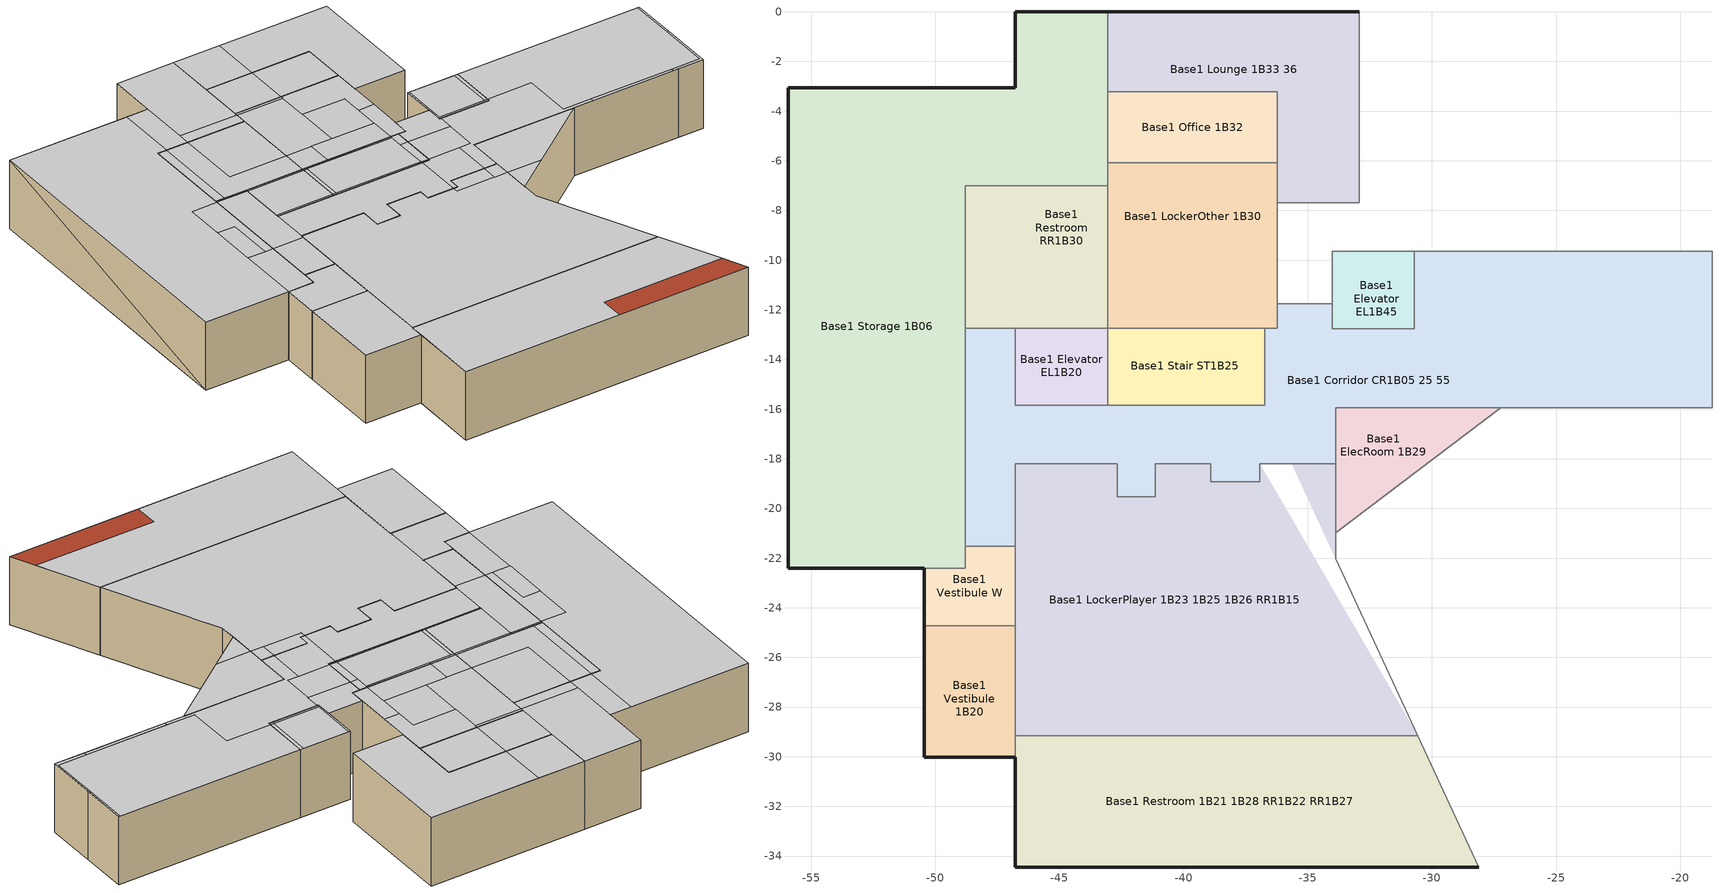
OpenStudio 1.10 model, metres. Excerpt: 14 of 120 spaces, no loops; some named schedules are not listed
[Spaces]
Base1 Restroom 1B21 1B28 RR1B22 RR1B27
 floor to Base2 Weight SW: -30.56,-29.16 -28.11,-34.45 -46.79,-34.45 -46.79,-29.16 z-4.5
 wall outside: -46.79,-30.02 -46.79,-34.45 -28.11,-34.45 z-4.5:0
 wall to Base1 Vestibule 1B20: -46.79,-29.16 -46.79,-30.02 z-4.5:0
 wall to Base1 LockerPlayer 1B23 1B25 1B26 RR1B15: -30.56,-29.16 -46.79,-29.16 z-4.5:0
 wall to Base2 Weight 2B55 1B50: -28.11,-34.45 -30.56,-29.16 z-4.5:0
 ceiling to Flr1 Dining 150: -36.61,-34.45 -36.61,-32.92 -28.82,-32.92 -30.56,-29.16 -46.79,-29.16 -46.79,-34.45 z0
 roof outside: -28.11,-34.45 -28.82,-32.92 -36.61,-32.92 -36.61,-34.45 z0
Base1 Vestibule 1B20
 floor to Base2 Office 2B20: -46.79,-25.3 -46.79,-30.02 -50.44,-30.02 -50.44,-25.3 z-4.5
 floor to Base2 Storage 2B21: -46.79,-24.73 -46.79,-25.3 -50.44,-25.3 -50.44,-24.73 z-4.5
 wall outside: -50.44,-24.73 -50.44,-30.02 -46.79,-30.02 z-4.5:0
 wall to Base1 Vestibule W: -46.79,-24.73 -50.44,-24.73 z-4.5:0
 wall to Base1 LockerPlayer 1B23 1B25 1B26 RR1B15: -46.79,-29.16 -46.79,-24.73 z-4.5:0
 ceiling to Flr1 Storage 113: -46.79,-30.02 -46.79,-24.73 -50.44,-24.73 -50.44,-30.02 z0
Base1 LockerPlayer 1B23 1B25 1B26 RR1B15
 floor to Base2 Weight 2B55 1B50: -33.87,-18.21 -33.87,-22.03 -35.64,-18.21 z-4.5
 floor to Base2 Weight SW: -36.93,-18.21 -30.56,-29.16 -46.79,-29.16 -46.79,-18.21 z-4.5
 wall to Base1 Corridor CR1B05 25 55: -33.87,-18.21 -36.93,-18.21 -36.93,-18.93 -38.91,-18.93 -38.91,-18.21 -41.14,-18.21 -41.14,-19.54 -42.68,-19.54 -42.68,-18.21 -46.79,-18.21 -46.79,-21.53 z-4.5:0
 wall to Base1 ElecRoom 1B29: -33.87,-20.98 -33.87,-18.21 z-4.5:0
 wall to Base2 Weight 2B55 1B50: -30.56,-29.16 -33.87,-22.03 -33.87,-20.98 z-4.5:0
 wall to Base1 Vestibule W: -46.79,-21.53 -46.79,-24.73 z-4.5:0
 ceiling to Flr1 Restroom RRM151: -33.87,-19.25 -33.87,-18.21 -34.71,-18.21 -34.71,-19.25 z0
 ceiling to Flr1 Dining 150: -30.56,-29.16 -33.87,-22.03 -33.87,-19.25 -37.22,-19.25 -37.22,-18.93 -38.91,-18.93 -38.91,-18.21 -41.14,-18.21 -41.14,-19.54 -42.68,-19.54 -42.68,-18.21 -46.79,-18.21 -46.79,-29.16 z0
 ceiling to Flr1 ElecRoom 150E: -37.22,-19.25 -34.71,-19.25 -34.71,-18.21 -36.93,-18.21 -36.93,-18.93 -37.22,-18.93 z0
Base1 Vestibule W
 floor to Base2 Storage 2B21: -46.79,-21.53 -46.79,-24.73 -50.44,-24.73 -50.44,-22.4 -47.61,-22.4 -47.61,-21.53 z-4.5
 floor to Base2 Corridor CR2B10 30 45: -48.79,-21.53 -47.61,-21.53 -47.61,-22.4 -48.79,-22.4 z-4.5
 wall outside: -50.44,-22.4 -50.44,-24.73 z-4.5:0
 wall to Base1 Storage 1B06: -48.79,-21.53 -48.79,-22.4 -50.44,-22.4 z-4.5:0
 wall to Base1 Corridor CR1B05 25 55: -46.79,-21.53 -48.79,-21.53 z-4.5:0
 ceiling to Flr1 Storage 113: -46.79,-24.73 -46.79,-21.53 -48.79,-21.53 -48.79,-22.4 -50.44,-22.4 -50.44,-24.73 z0
Base1 Storage 1B06
 floor to Base2 ElecRoom 2B01: -50.44,-18.08 -50.44,-22.4 -55.93,-22.4 -55.93,-18.08 z-4.5
 floor to Base2 Office 2B03AB: -48.79,-7.23 -48.79,-18.08 -55.93,-18.08 -55.93,-7.23 z-4.5
 floor to Base2 Corridor CR2B10 30 45: -48.79,-18.08 -48.79,-22.4 -50.44,-22.4 -50.44,-18.08 z-4.5
 floor to Base2 Electrical 2B05: -46.79,-3.05 -46.79,-7 -48.79,-7 -48.79,-7.23 -55.93,-7.23 -55.93,-3.05 z-4.5
 floor to Base2 Storage Perimeter N: -43.06,0 -43.06,-7 -46.79,-7 -46.79,0 z-4.5
 wall outside: -55.93,-22.4 -50.44,-22.4 z-4.5:0; -55.93,-3.05,0 -55.93,-22.4,-4.5 -55.93,-22.4,0
 wall ground (Surface 338 C-Factor Construction): -43.06,0 -46.79,0 z-4.5:0
 wall to Base1 Lounge 1B33 36: -43.06,-3.21 -43.06,0 z-4.5:0
 wall to Base1 Office 1B32: -43.06,-6.08 -43.06,-3.21 z-4.5:0
 wall to Base1 LockerOther 1B30: -43.06,-7 -43.06,-6.08 z-4.5:0
 wall to Base1 Restroom RR1B30: -48.79,-12.74 -48.79,-7 -43.06,-7 z-4.5:0
 wall to Base1 Corridor CR1B05 25 55: -48.79,-21.53 -48.79,-12.74 z-4.5:0
 wall ground (Surface 349 C-Factor Construction): -46.79,-3.05 -55.93,-3.05 z-4.5:0
 wall ground (Surface 350 C-Factor Construction): -46.79,0 -46.79,-3.05 z-4.5:0
 wall ground (Surface 1746 C-Factor Construction): -55.93,-3.05,0 -55.93,-3.05,-4.5 -55.93,-22.4,-4.5
 ceiling to Flr1 Conference 135: -43.06,-7 -43.06,-6.25 -46.79,-6.25 -46.79,-7 z0
 ceiling to Flr1 Corridor 137: -43.06,-6.25 -43.06,0 -46.79,0 -46.79,-6.25 z0
 ceiling to Flr1 ElecRoom 115A: -49.31,-18.38 -49.31,-15.4 -50.44,-15.4 -50.44,-18.38 z0
 ceiling to Flr1 Storage 101 105: -50.44,-22.4 -50.44,-12.84 -48.79,-12.84 -48.79,-7 -48.19,-7 -48.19,-3.05 -55.93,-3.05 -55.93,-22.4 z0
 ceiling to Flr1 Corridor 115: -48.79,-18.38 -48.79,-12.84 -50.44,-12.84 -50.44,-15.4 -49.31,-15.4 -49.31,-18.38 z0
 ceiling to Flr1 Storage 113: -48.79,-22.4 -48.79,-18.38 -50.44,-18.38 -50.44,-22.4 z0
 ceiling to Flr1 Corridor CR125: -46.79,-7 -46.79,-3.05 -48.19,-3.05 -48.19,-7 z0
Base1 Corridor CR1B05 25 55
 floor to Base2 Office 2B03AB: -48.64,-12.74 -48.64,-18.08 -48.79,-18.08 -48.79,-12.74 z-4.5
 floor to Base2 Storage 2B21: -46.79,-20.6 -46.79,-21.53 -47.61,-21.53 -47.61,-20.6 z-4.5
 floor to Base2 Break 2B54: -18.72,-12.51 -18.72,-15.9 -20.12,-15.9 -20.12,-12.51 z-4.5
 floor to Base2 Corridor CR2B10 30 45: -18.72,-10.39 -18.72,-12.51 -28.35,-12.51 -28.35,-15.9 -35.64,-15.9 -35.64,-18.21 -46.79,-18.21 -46.79,-20.6 -47.61,-20.6 -47.61,-21.53 -48.79,-21.53 -48.79,-18.08 -48.64,-18.08 -48.64,-12.74 -46.79,-12.74 -46.79,-15.84 -36.73,-15.84 -36.73,-12.74 -36.22,-12.73 -34.01,-12.73 -34.01,-12.75 -30.71,-12.75 -30.71,-10.39 z-4.5
 floor to Base2 Weight 2B55 1B50: -18.72,-15.9 -18.72,-15.95 -33.87,-15.95 -33.87,-18.21 -35.64,-18.21 -35.64,-15.9 z-4.5
 floor to Base2 Office 2B53: -20.12,-12.51 -20.12,-15.9 -23.6,-15.9 -23.6,-12.51 z-4.5
 floor to Base2 Storage Perimeter N: -18.72,-9.64 -18.72,-10.39 -30.71,-10.39 -30.71,-9.64 z-4.5
 floor to Base2 Office 2B51: -23.6,-12.51 -23.6,-15.9 -28.35,-15.9 -28.35,-12.51 z-4.5
 floor to Base2 Storage 2B15: -34.01,-11.76 -34.01,-12.73 -36.22,-12.73 -36.22,-11.76 z-4.5
 floor to Base2 Weight SW: -41.14,-18.21 -41.14,-19.54 -42.68,-19.54 -42.68,-18.21 z-4.5; -36.93,-18.21 -36.93,-18.93 -38.91,-18.93 -38.91,-18.21 z-4.5
 wall to Base1 Storage 1B38: -18.72,-9.64 -30.71,-9.64 / -34.01,-11.76 -36.22,-11.76 z-4.5:0
 wall to Base1 Stair ST1B65: -18.72,-12.67 -18.72,-9.64 z-4.5:0
 wall to Base1 Corridor CR1B60 80 85: -18.72,-15.95 -18.72,-12.67 z-4.5:0
 wall to Base1 Storage 1B85: -20.34,-15.95 -18.72,-15.95 z-4.5:0
 wall to Base2 Weight 2B55 1B50: -27.23,-15.95 -20.34,-15.95 z-4.5:0
 wall to Base1 ElecRoom 1B29: -33.87,-18.21 -33.87,-15.95 -27.23,-15.95 z-4.5:0
 wall to Base1 Restroom RR1B30: -46.79,-12.74 -48.79,-12.74 z-4.5:0
 wall to Base1 Elevator EL1B20: -43.06,-15.84 -46.79,-15.84 -46.79,-12.74 z-4.5:0
 wall to Base1 Stair ST1B25: -36.73,-12.74 -36.73,-15.84 -43.06,-15.84 z-4.5:0
 wall to Base1 LockerOther 1B30: -36.22,-11.76 -36.22,-12.73 -36.73,-12.74 z-4.5:0
 wall to Base1 Elevator EL1B45: -30.71,-9.64 -30.71,-12.75 -34.01,-12.75 -34.01,-11.76 z-4.5:0
 ceiling to Flr1 Office 133: -33.93,-13.68 -33.93,-12.75 -34.01,-12.75 -34.01,-11.76 -36.22,-11.76 -36.22,-12.73 -36.73,-12.74 -36.73,-13.68 z0
 ceiling to Flr1 Corridor 115: -46.79,-18.38 -46.79,-12.84 -48.79,-12.84 -48.79,-18.38 z0
 ceiling to Flr1 Dining 150: -41.14,-19.54 -41.14,-18.21 -38.91,-18.21 -38.91,-18.93 -37.22,-18.93 -37.22,-15.84 -46.79,-15.84 -46.79,-18.21 -42.68,-18.21 -42.68,-19.54 z0; -20.65,-15.95 -20.65,-15.74 -25.99,-15.74 -25.99,-15.95 z0
 ceiling to Flr1 Stair ST165: -18.72,-12.54 -18.72,-9.64 -18.81,-9.64 -18.81,-12.54 z0
 ceiling to Flr1 Storage 101 105: -48.19,-12.84 -48.19,-12.74 -48.79,-12.74 -48.79,-12.84 z0
 ceiling to Flr1 Restroom RRW153: -18.72,-15.95 -18.72,-12.54 -18.81,-12.54 -18.81,-15.74 -20.65,-15.74 -20.65,-15.95 z0
 ceiling to Flr1 ElecRoom 150E: -36.93,-18.93 -36.93,-18.21 -34.71,-18.21 -34.71,-15.74 -36.73,-15.74 -36.73,-15.84 -37.22,-15.84 -37.22,-18.93 z0
 ceiling to Flr1 Restroom RRM151: -33.87,-18.21 -33.87,-15.95 -25.99,-15.95 -25.99,-15.74 -27.83,-15.74 -27.83,-12.6 -30.71,-12.6 -30.71,-12.75 -33.93,-12.75 -33.93,-15.74 -34.71,-15.74 -34.71,-18.21 z0
 ceiling to Flr1 Lobby 155 ST155 255 ST255: -18.81,-15.74 -18.81,-9.64 -30.71,-9.64 -30.71,-12.6 -27.83,-12.6 -27.83,-15.74 z0
 ceiling to Flr1 Storage 113: -46.79,-21.53 -46.79,-18.38 -48.79,-18.38 -48.79,-21.53 z0
 ceiling to Flr1 Corridor CR125: -46.79,-12.84 -46.79,-12.74 -48.19,-12.74 -48.19,-12.84 z0
 ceiling to Flr1 ElecRoom 133A: -33.93,-15.74 -33.93,-13.68 -36.73,-13.68 -36.73,-15.74 z0
Base1 ElecRoom 1B29
 floor to Base2 Weight 2B55 1B50: -27.23,-15.95 -33.87,-20.98 -33.87,-15.95 z-4.5
 wall to Base2 Weight 2B55 1B50: -33.87,-20.98 -27.23,-15.95 z-4.5:0
 ceiling to Flr1 Restroom RRM151: -31.59,-19.25 -27.23,-15.95 -33.87,-15.95 -33.87,-19.25 z0
 ceiling to Flr1 Dining 150: -33.87,-20.98 -31.59,-19.25 -33.87,-19.25 z0
Base1 Elevator EL1B20
 floor to Base2 Elevator EL2B20: -43.06,-12.74 -43.06,-15.79 -46.79,-15.79 -46.79,-12.74 z-4.5
 floor to Base2 Corridor CR2B10 30 45: -43.06,-15.79 -43.06,-15.84 -46.79,-15.84 -46.79,-15.79 z-4.5
 wall to Base1 Restroom RR1B30: -43.06,-12.74 -46.79,-12.74 z-4.5:0
 wall to Base1 Stair ST1B25: -43.06,-15.84 -43.06,-12.74 z-4.5:0
 ceiling to Flr1 Corridor CR125: -43.06,-12.84 -43.06,-12.74 -46.79,-12.74 -46.79,-12.84 z0
 ceiling to Flr1 Dining 150: -43.06,-15.84 -43.06,-15.74 -46.79,-15.74 -46.79,-15.84 z0
 ceiling to Flr1 Elevator EL125: -43.06,-15.74 -43.06,-12.84 -46.79,-12.84 -46.79,-15.74 z0
Base1 Stair ST1B25
 floor to Base2 Stair ST2B25: -36.95,-12.74 -36.95,-15.79 -42.98,-15.79 -42.98,-12.74 z-4.5
 floor to Base2 Elevator EL2B20: -42.98,-12.74 -42.98,-15.79 -43.06,-15.79 -43.06,-12.74 z-4.5
 floor to Base2 Corridor CR2B10 30 45: -36.73,-12.74 -36.73,-15.84 -43.06,-15.84 -43.06,-15.79 -36.95,-15.79 -36.95,-12.74 z-4.5
 wall to Base1 LockerOther 1B30: -36.73,-12.74 -43.06,-12.74 z-4.5:0
 ceiling to Flr1 Unconditioned Shaft W: -37.22,-12.84 -37.22,-12.74 -41.38,-12.74 -41.38,-12.84 z0
 ceiling to Flr1 Office 133: -36.73,-13.68 -36.73,-12.74 -37.22,-12.74 -37.22,-13.68 z0
 ceiling to Flr1 ElecRoom 133A: -36.73,-15.74 -36.73,-13.68 -37.22,-13.68 -37.22,-15.74 z0
 ceiling to Flr1 ElecRoom 150E: -36.73,-15.84 -36.73,-15.74 -37.22,-15.74 -37.22,-15.84 z0
 ceiling to Flr1 Dining 150: -37.22,-15.84 -37.22,-15.74 -43.06,-15.74 -43.06,-15.84 z0
 ceiling to Flr1 Stair ST125: -37.22,-15.74 -37.22,-12.84 -42.81,-12.84 -42.81,-15.74 z0
 ceiling to Flr1 Corridor CR125: -41.38,-12.84 -41.38,-12.74 -43.06,-12.74 -43.06,-12.84 z0
 ceiling to Flr1 Elevator EL125: -42.81,-15.74 -42.81,-12.84 -43.06,-12.84 -43.06,-15.74 z0
Base1 Elevator EL1B45
 floor to Base2 Storage Perimeter N: -30.71,-9.64 -30.71,-10.39 -34.01,-10.39 -34.01,-9.64 z-4.5
 floor to Base2 Storage 2B15: -33.43,-10.39 -33.43,-12.73 -34.01,-12.73 -34.01,-10.39 z-4.5
 floor to Base2 Corridor CR2B10 30 45: -30.71,-10.39 -30.71,-12.75 -34.01,-12.75 -34.01,-12.73 -31.02,-12.73 -31.02,-10.39 z-4.5
 floor to Base2 Elevator EL2B45: -31.02,-10.39 -31.02,-12.73 -33.43,-12.73 -33.43,-10.39 z-4.5
 wall to Base1 Storage 1B38: -30.71,-9.64 -34.01,-9.64 -34.01,-11.76 z-4.5:0
 ceiling to Flr1 Office 133: -33.93,-12.75 -33.93,-9.64 -34.01,-9.64 -34.01,-12.75 z0
 ceiling to Flr1 Restroom RRM151: -30.71,-12.75 -30.71,-12.6 -33.93,-12.6 -33.93,-12.75 z0
 ceiling to Flr1 Elevator EL145: -30.95,-12.6 -30.95,-9.64 -33.93,-9.64 -33.93,-12.6 z0
 ceiling to Flr1 Lobby 155 ST155 255 ST255: -30.71,-12.6 -30.71,-9.64 -30.95,-9.64 -30.95,-12.6 z0
Base1 Restroom RR1B30
 floor to Base2 Storage 2B15: -43.06,-10.39 -43.06,-12.73 -46.79,-12.73 -46.79,-10.39 z-4.5
 floor to Base2 Office 2B03AB: -48.64,-7.23 -48.64,-12.74 -48.79,-12.74 -48.79,-7.23 z-4.5
 floor to Base2 Electrical 2B05: -46.79,-7 -46.79,-7.23 -48.79,-7.23 -48.79,-7 z-4.5
 floor to Base2 Storage Perimeter N: -43.06,-7 -43.06,-10.39 -46.79,-10.39 -46.79,-7 z-4.5
 floor to Base2 Corridor CR2B10 30 45: -46.79,-7.23 -46.79,-12.74 -48.64,-12.74 -48.64,-7.23 z-4.5
 floor to Base2 Elevator EL2B20: -43.06,-12.73 -43.06,-12.74 -46.79,-12.74 -46.79,-12.73 z-4.5
 wall to Base1 LockerOther 1B30: -43.06,-12.74 -43.06,-7 z-4.5:0
 ceiling to Flr1 Conference 135: -43.06,-11.13 -43.06,-7 -46.79,-7 -46.79,-11.13 z0
 ceiling to Flr1 Corridor CR125: -43.06,-12.74 -43.06,-11.13 -46.79,-11.13 -46.79,-7 -48.19,-7 -48.19,-12.74 z0
 ceiling to Flr1 Storage 101 105: -48.19,-12.74 -48.19,-7 -48.79,-7 -48.79,-12.74 z0
Base1 LockerOther 1B30
 floor to Base2 Stair ST2B25: -42.98,-12.73 -36.95,-12.73 -36.95,-12.74 -42.98,-12.74 z-4.5
 floor to Base2 Storage 2B15: -36.22,-10.39 -36.22,-12.73 -43.06,-12.73 -43.06,-10.39 z-4.5
 floor to Base2 Storage Perimeter N: -36.22,-6.08 -36.22,-10.39 -43.06,-10.39 -43.06,-6.08 z-4.5
 floor to Base2 Elevator EL2B20: -42.98,-12.73 -42.98,-12.74 -43.06,-12.74 -43.06,-12.73 z-4.5
 wall to Base1 Lounge 1B33 36: -36.22,-7.7 -36.22,-6.08 z-4.5:0
 wall to Base1 Storage 1B38: -36.22,-11.76 -36.22,-7.7 z-4.5:0
 wall to Base1 Office 1B32: -36.22,-6.08 -43.06,-6.08 z-4.5:0
 ceiling to Flr1 Corridor 137: -43.06,-6.25 -40.03,-6.25 -40.03,-6.08 -43.06,-6.08 z0
 ceiling to Flr1 Office 130-132 136 138 139: -37.22,-9.55 -36.22,-9.55 -36.22,-6.08 -40.03,-6.08 -40.03,-8.21 -37.22,-8.21 z0
 ceiling to Flr1 Unconditioned Shaft W: -41.38,-12.74 -37.22,-12.74 -37.22,-11.13 -41.38,-11.13 z0
 ceiling to Flr1 Conference 135: -40.03,-11.13 -40.03,-6.25 -43.06,-6.25 -43.06,-11.13 z0
 ceiling to Flr1 Office 133: -37.22,-12.74 -36.22,-12.73 -36.22,-9.55 -37.22,-9.55 z0
 ceiling to Flr1 Restroom RR134: -37.22,-11.13 -37.22,-8.21 -40.03,-8.21 -40.03,-11.13 z0
 ceiling to Flr1 Corridor CR125: -43.06,-12.74 -41.38,-12.74 -41.38,-11.13 -43.06,-11.13 z0
Base1 Lounge 1B33 36
 floor to Base2 Storage Perimeter N: -32.92,0 -32.92,-7.7 -36.22,-7.7 -36.22,-3.21 -43.06,-3.21 -43.06,0 z-4.5
 wall ground (Surface 502 C-Factor Construction): -32.92,0 -43.06,0 z-4.5:0
 wall to Base1 Storage 1B38: -36.22,-7.7 -32.92,-7.7 -32.92,0 z-4.5:0
 wall to Base1 Office 1B32: -43.06,-3.21 -36.22,-3.21 -36.22,-6.08 z-4.5:0
 ceiling to Flr1 Corridor 137: -40.03,-3.21 -40.03,0 -43.06,0 -43.06,-3.21 z0
 ceiling to Flr1 Office 130-132 136 138 139: -32.92,-7.7 -32.92,0 -40.03,0 -40.03,-3.21 -36.22,-3.21 -36.22,-7.7 z0
Base1 Office 1B32
 floor to Base2 Storage Perimeter N: -36.22,-3.21 -36.22,-6.08 -43.06,-6.08 -43.06,-3.21 z-4.5
 ceiling to Flr1 Corridor 137: -40.03,-6.08 -40.03,-3.21 -43.06,-3.21 -43.06,-6.08 z0
 ceiling to Flr1 Office 130-132 136 138 139: -36.22,-6.08 -36.22,-3.21 -40.03,-3.21 -40.03,-6.08 z0
[Building]
Dal_Ward: North Axis {deg}=0; Default Construction Set=CU Dal Ward Existing Constructions
[ClimateZones]
Climate Zone Institution Name 1=ASHRAE; Climate Zone Document Name 1=ANSI/ASHRAE Standard 169; Climate Zone Document Year 1=2006; Climate Zone Institution Name 2=CEC; Climate Zone Document Name 2=California Climate Zone Descriptions; Climate Zone Document Year 2=1995
[Site]
Broomfield Jeffco  Boulder   S: Latitude {deg}=40.13; Longitude {deg}=-105.24; Time Zone {hr}=-7; Elevation {m}=1689
[SizingPeriod:DesignDay] Daily Dry-Bulb Temperature Range {deltaC}=15.2; Barometric Pressure {Pa}=83011; Wind Speed {m/s}=4.2; Wind Direction {deg}=80; Sky Clearness=0; Rain Indicator=0; Snow Indicator=0; Day of Month=21; Month=7; Day Type=SummerDesignDay; Daylight Saving Time Indicator=0; Dry-Bulb Temperature Range Modifier Type=DefaultMultipliers; Solar Model Indicator=ASHRAETau; ASHRAE Taub=0.424; ASHRAE Taud=2.012
Name | Maximum Dry-Bulb Temperature {C} | Humidity Indicating Conditions at Maximum Dry-Bulb {BasedOnField A3} | Humidity Indicating Type
Denver Intl Ap Ann Clg .4% Condns DB=>MWB | 34.6 | 15.7 | Wetbulb
Denver Intl Ap Ann Clg .4% Condns WB=>MDB | 27.3 | 18.3 | Wetbulb
Denver Intl Ap Ann Clg .4% Condns Enth=>MDB | 27 | 58300 | Enthalpy
Denver Intl Ap Ann Clg .4% Condns DP=>MDB | 19.9 | 16 | Dewpoint
[Construction]
ExtSlabCarpet 4in ClimateZone 1-8: MAT-CC05 4 HW CONCRETE, CP02 CARPET PAD
Interior Floor: F16 Acoustic tile, F05 Ceiling air space resistance, M11 100mm lightweight concrete
Interior Wall: G01a 19mm gypsum board, F04 Wall air space resistance, G01a 19mm gypsum board
Interior Ceiling: M11 100mm lightweight concrete, F05 Ceiling air space resistance, F16 Acoustic tile
Interior Window: Clear 3mm
Interior Door; Interior Partition: G05 25mm wood
Dal Ward Existing Roof: Clay Roof Tile - Lightweight Concrete - 1 in. - 80 lb/ft3, Metal Decking, Steel Roof Joists with R-30 Batt Insulation, Gypsum Board - 5/8 in.
Dal Ward Existing Exterior Wall: Sandstone - 4 in. - 120 lb/ft3, Gypsum Board - 5/8 in., Extruded Polystyrene Insulation Board - 1 in., Steel-Framed - 8 in. Studs - 16 in. OC - R-19 Cavity Insulation, Gypsum Board - 5/8 in.
Dal Ward Existing Glazing - U-0.55/SHGC-0.35/VLT-0.44: Dal Ward Existing Glazing - U-0.55/SHGC-0.35/VLT-0.44
Dal Ward Existing Glazing - U-0.55/SHGC-0.55/VLT-0.70: Dal Ward Existing Glazing - U-0.55/SHGC-0.55/VLT-0.70
Dal Ward Existing Glazing - U-0.80/SHGC-0.55/VLT-0.70: Dal Ward Existing Glazing - U-0.80/SHGC-0.55/VLT-0.70
[Material]
Name | Roughness | Thickness {m} | Conductivity {W/m-K} | Density {kg/m3} | Specific Heat {J/kg-K} | Thermal Absorptance | Solar Absorptance | Visible Absorptance
MAT-CC05 4 HW CONCRETE | Rough | 0.1016 | 1.311 | 2240 | 836.8 | 0.9 | 0.85 | 0.85
Metal Decking | MediumSmooth | 0.0015 | 45.006 | 7680 | 418.4 | 0.9 | 0.6 | 0.6
F16 Acoustic tile | MediumSmooth | 0.0191 | 0.06 | 368 | 590 | 0.9 | 0.3 | 0.3
M11 100mm lightweight concrete | MediumRough | 0.1016 | 0.53 | 1280 | 840 | 0.9 | 0.5 | 0.5
G01a 19mm gypsum board | MediumSmooth | 0.019 | 0.16 | 800 | 1090 | 0.9 | 0.4 | 0.4
G05 25mm wood | MediumSmooth | 0.0254 | 0.15 | 608 | 1630 | 0.9 | 0.5 | 0.5
Clay Roof Tile - Lightweight Concrete - 1 in. - 80 lb/ft3 | MediumRough | 0.0254 | 0.53 | 1281.48 | 840
Gypsum Board - 5/8 in. | MediumSmooth | 0.015875 | 0.16 | 800 | 1090
Sandstone - 4 in. - 120 lb/ft3 | MediumRough | 0.1016 | 1.9 | 1922.22 | 790
Steel-Framed - 8 in. Studs - 16 in. OC - R-19 Cavity Insulation | Smooth | 0.2032 | 0.192299 | 69.5201 | 628.02
[Material:NoMass]
CP02 CARPET PAD: Roughness=Smooth; Thermal Resistance {m2-K/W}=0.1; Thermal Absorptance=0.9; Solar Absorptance=0.8; Visible Absorptance=0.8
[Material:AirGap]
Name | Thermal Resistance {m2-K/W}
F05 Ceiling air space resistance | 0.18
F04 Wall air space resistance | 0.15
Extruded Polystyrene Insulation Board - 1 in. | 0.880551
Steel Roof Joists with R-30 Batt Insulation | 2.64165
[WindowMaterial:Glazing]
Clear 3mm: Optical Data Type=SpectralAverage; Thickness {m}=0.003; Solar Transmittance at Normal Incidence=0.837; Front Side Solar Reflectance at Normal Incidence=0.075; Back Side Solar Reflectance at Normal Incidence=0; Visible Transmittance at Normal Incidence=0.898; Front Side Visible Reflectance at Normal Incidence=0.081; Back Side Visible Reflectance at Normal Incidence=0; Infrared Transmittance at Normal Incidence=0; Front Side Infrared Hemispherical Emissivity=0.84; Back Side Infrared Hemispherical Emissivity=0.84; Conductivity {W/m-K}=0.9; Dirt Correction Factor for Solar and Visible Transmittance=1; Solar Diffusing=No
[DefaultConstructionSet]
CU Dal Ward Existing Constructions: Default Exterior Surface Constructions=Default Surface Constructions 13; Default Interior Surface Constructions=Default Surface Constructions 14; Default Ground Contact Surface Constructions=Default Surface Constructions 15; Default Exterior SubSurface Constructions=Default Sub Surface Constructions 9; Default Interior SubSurface Constructions=Default Sub Surface Constructions 10; Interior Partition Construction=Interior Partition
[DefaultSurfaceConstructions]
Name | Floor Construction | Wall Construction | Roof Ceiling Construction
Default Surface Constructions 13 | ExtSlabCarpet 4in ClimateZone 1-8 | Dal Ward Existing Exterior Wall | Dal Ward Existing Roof
Default Surface Constructions 14 | Interior Floor | Interior Wall | Interior Ceiling
Default Surface Constructions 15 | ExtSlabCarpet 4in ClimateZone 1-8 | ExtSlabCarpet 4in ClimateZone 1-8 | ExtSlabCarpet 4in ClimateZone 1-8
[DefaultSubSurfaceConstructions]
Name | Fixed Window Construction | Operable Window Construction | Glass Door Construction | Tubular Daylight Dome Construction | Tubular Daylight Diffuser Construction | Door Construction
Default Sub Surface Constructions 9 | Dal Ward Existing Glazing - U-0.55/SHGC-0.55/VLT-0.70 | Dal Ward Existing Glazing - U-0.55/SHGC-0.35/VLT-0.44 | Dal Ward Existing Glazing - U-0.80/SHGC-0.55/VLT-0.70 | Interior Window | Interior Window
Default Sub Surface Constructions 10 | Interior Window | Interior Window |  |  |  | Interior Door
[WindowMaterial:SimpleGlazingSystem]
Name | U-Factor {W/m2-K} | Solar Heat Gain Coefficient | Visible Transmittance
Dal Ward Existing Glazing - U-0.80/SHGC-0.55/VLT-0.70 | 4.54261 | 0.55 | 0.7
Dal Ward Existing Glazing - U-0.55/SHGC-0.35/VLT-0.44 | 3.12304 | 0.35 | 0.44
Dal Ward Existing Glazing - U-0.55/SHGC-0.55/VLT-0.70 | 3.12304 | 0.55 | 0.7
[Construction:CfactorUndergroundWall] C-Factor {W/m2-K}=0.647322; Height {m}=4.4958
Surface 338 C-Factor Construction; Surface 349 C-Factor Construction; Surface 350 C-Factor Construction; Surface 1746 C-Factor Construction; Surface 502 C-Factor Construction
[BuildingStory]
Base1: Nominal Z Coordinate {m}=0; Nominal Floor to Floor Height {m}=4.4958
[Space] Building Story=Base1
Name | Space Type | Thermal Zone
Base1 Restroom 1B21 1B28 RR1B22 RR1B27 | 90.1-2007 - Dal_Ward - Restroom - AHU-4 | Base1 LockerPlayer SW
Base1 Vestibule 1B20 | 90.1-2007 - Dal_Ward - AlwaysOn - Vestibule - NoVentilation | Base1 Vestibule 1B20
Base1 LockerPlayer 1B23 1B25 1B26 RR1B15 | 90.1-2007 - Dal_Ward - LockerPlayer - AHU-4 | Base1 LockerPlayer SW
Base1 Vestibule W | 90.1-2007 - Dal_Ward - AlwaysOn - Vestibule - NoVentilation - ExistingLPD | Base1 Vestibule W
Base1 Storage 1B06 | 90.1-2007 - Dal_Ward - AlwaysOn - Storage - NoVentilation - ExistingLPD | Base1 Storage 1B06
Base1 Corridor CR1B05 25 55 | 90.1-2007 - Dal_Ward - Corridor - AHU-1 | Base1 Corridor W
Base1 ElecRoom 1B29 | 90.1-2007 - Dal_Ward - ElecRoom - AHU-1 - ExistingLPD | Base1 Corridor W
Base1 Elevator EL1B20 |  | Base1 Elevator EL1B20
Base1 Stair ST1B25 | 90.1-2007 - Dal_Ward - Stair - AHU-1 - ExistingLPD | Base1 Corridor W
Base1 Elevator EL1B45 |  | Base1 Elevator EL1B45
Base1 Restroom RR1B30 | 90.1-2007 - Dal_Ward - Restroom - AHU-4 | Base1 LockerOther 1B30
Base1 LockerOther 1B30 | 90.1-2007 - Dal_Ward - LockerOther - AHU-4 | Base1 LockerOther 1B30
Base1 Lounge 1B33 36 | 90.1-2007 - Dal_Ward - Lounge - AHU-1 - ExistingLPD | Base1 Lounge 1B33 36
Base1 Office 1B32 | 90.1-2007 - Dal_Ward - ClosedOffice - AHU-1 - ExistingLPD | Base1 Office 1B32
[ThermalZone] Use Ideal Air Loads=No
Name | Multiplier | Thermostat
Base1 LockerOther 1B30 | 1 | Base1 LockerOther 1B30 Thermostat
Base1 Corridor W |  | Base1 Corridor W Thermostat
Base1 LockerPlayer SW |  | Base1 LockerPlayer SW Thermostat
Base1 Office 1B32 |  | Base1 Office 1B32 Thermostat
Base1 Storage 1B06 |  | Base1 Storage 1B06 Thermostat
Base1 Vestibule W |  | Base1 Vestibule W Thermostat
Base1 Elevator EL1B20; Base1 Elevator EL1B45
Base1 Vestibule 1B20 |  | Base1 Vestibule 1B20 Thermostat
Base1 Lounge 1B33 36 |  | Base1 Lounge 1B33 36 Thermostat
[Sizing:Zone] Zone Cooling Design Supply Air Temperature {C}=14; Zone Heating Design Supply Air Temperature {C}=40; Zone Cooling Design Supply Air Humidity Ratio {kg-H2O/kg-air}=0.0085; Zone Heating Design Supply Air Humidity Ratio {kg-H2O/kg-air}=0.008; Cooling Design Air Flow Method=DesignDay; Heating Design Air Flow Method=DesignDay
Base1 Elevator EL1B20; Base1 Elevator EL1B45
[People:Definition] Number of People Calculation Method=People/Area; Fraction Radiant=0.3
Name | People per Space Floor Area {person/m2}
90.1-2007 - Office - ClosedOffice People Definition | 0.0511286
90.1-2007 - Office - Corridor People Definition | 0.0107639
90.1-2007 - PriSchl - Gym People Definition | 0.5
90.1-2007 - CU - Lounge People Definition | 0.161459
90.1-2007 - Office - Restroom People Definition | 0.107639
[ElectricEquipment:Definition]
90.1-2007 - CU Office - ClosedOffice Electric Equipment Definition: Design Level Calculation Method=Watts/Area; Watts per Space Floor Area {W/m2}=10.7639
90.1-2007 - Noresco - Corridor Electric Equipment Definition: Design Level Calculation Method=Watts/Area; Watts per Space Floor Area {W/m2}=0
90.1-2007 - Noresco - ElecRoom Electric Equipment Definition: Design Level Calculation Method=Watts/Area; Watts per Space Floor Area {W/m2}=53.8196
90.1-2007 - CU - LockerOther Electric Equipment Definition; 90.1-2007 - CU - LockerPlayer Electric Equipment Definition: Design Level Calculation Method=Watts/Area; Watts per Space Floor Area {W/m2}=2.15278; Watts per Person {W/person}=0
90.1-2007 - CU - Lounge Electric Equipment Definition: Design Level Calculation Method=Watts/Area; Watts per Space Floor Area {W/m2}=1.61459
90.1-2007 - Noresco - Restroom Electric Equipment Definition: Design Level Calculation Method=Watts/Area; Watts per Space Floor Area {W/m2}=0; Watts per Person {W/person}=0
Dal_Ward Elevator Load Definition: Design Level Calculation Method=EquipmentLevel; Design Level {W}=32110; Fraction Latent=0; Fraction Radiant=0; Fraction Lost=1
[DefaultScheduleSet] People Activity Level Schedule=Dal_Ward Activity Schedule
Name | Number of People Schedule | Lighting Schedule | Electric Equipment Schedule | Gas Equipment Schedule | Infiltration Schedule
90.1-2007 - Dal_Ward - ElecRoom Schedule Set | Dal_Ward ElecRoom Occupancy Schedule | Dal_Ward ElecRoom Lighting Schedule | Dal_Ward ElecRoom Equipment Schedule | Dal_Ward ElecRoom Equipment Schedule | Dal_Ward Infiltration Schedule
90.1-2007 - Dal_Ward - AlwaysOn - Vestibule Schedule Set | Dal_Ward Vestibule Occupancy Schedule | Dal_Ward Vestibule Lighting Schedule | Dal_Ward Vestibule Equipment Schedule | Dal_Ward Vestibule Equipment Schedule | Dal_Ward AlwaysOn Infiltration Schedule
90.1-2007 - Dal_Ward - LockerPlayer Schedule Set | Dal_Ward LockerPlayer Occupancy Schedule | Dal_Ward LockerPlayer Lighting Schedule | Dal_Ward LockerPlayer Equipment Schedule | Dal_Ward LockerPlayer Equipment Schedule | Dal_Ward Infiltration Schedule
90.1-2007 - Dal_Ward - AlwaysOn - Storage Schedule Set | Dal_Ward Storage Occupancy Schedule | Dal_Ward Storage Lighting Schedule | Dal_Ward Storage Equipment Schedule | Dal_Ward Storage Equipment Schedule | Dal_Ward AlwaysOn Infiltration Schedule
90.1-2007 - Dal_Ward - Corridor Schedule Set | Dal_Ward Corridor Occupancy Schedule | Dal_Ward Corridor Lighting Schedule | Dal_Ward Corridor Equipment Schedule | Dal_Ward Corridor Equipment Schedule | Dal_Ward Infiltration Schedule
90.1-2007 - Dal_Ward - Stair Schedule Set | Dal_Ward Stair Occupancy Schedule | Dal_Ward Stair Lighting Schedule | Dal_Ward Stair Equipment Schedule | Dal_Ward Stair Equipment Schedule | Dal_Ward Infiltration Schedule
90.1-2007 - Dal_Ward - Lounge Schedule Set | Dal_Ward Lounge Occupancy Schedule | Dal_Ward Lounge Lighting Schedule | Dal_Ward Lounge Equipment Schedule | Dal_Ward Lounge Equipment Schedule | Dal_Ward Infiltration Schedule
90.1-2007 - Dal_Ward - Restroom Schedule Set; 90.1-2007 - Dal_Ward - ClosedOffice Schedule Set | Dal_Ward ClosedOffice Occupancy Schedule | Dal_Ward ClosedOffice Lighting Schedule | Dal_Ward ClosedOffice Equipment Schedule | Dal_Ward ClosedOffice Equipment Schedule | Dal_Ward Infiltration Schedule
90.1-2007 - Dal_Ward - LockerOther Schedule Set | Dal_Ward LockerOther Occupancy Schedule | Dal_Ward LockerOther Lighting Schedule | Dal_Ward LockerOther Equipment Schedule | Dal_Ward LockerOther Equipment Schedule | Dal_Ward Infiltration Schedule
[SpaceType]
Name | Default Schedule Set | Design Specification Outdoor Air Object | Standards Building Type | Standards Space Type
90.1-2007 - Dal_Ward - Corridor - AHU-1 | 90.1-2007 - Dal_Ward - Corridor Schedule Set | 90.1-2007 - Office - Corridor Ventilation - AHU-1 | Office | Corridor
90.1-2007 - Dal_Ward - Restroom - AHU-4 | 90.1-2007 - Dal_Ward - Restroom Schedule Set | 90.1-2007 - Office - Restroom Ventilation - AHU-4 | Office | Restroom
90.1-2007 - Dal_Ward - LockerPlayer - AHU-4 | 90.1-2007 - Dal_Ward - LockerPlayer Schedule Set | 90.1-2007 - CU - LockerPlayer Ventilation - AHU-4 | Office | Restroom
90.1-2007 - Dal_Ward - LockerOther - AHU-4 | 90.1-2007 - Dal_Ward - LockerOther Schedule Set | 90.1-2007 - CU - LockerOther Ventilation - AHU-4 | Office | Restroom
90.1-2007 - Dal_Ward - AlwaysOn - Vestibule - NoVentilation; 90.1-2007 - Dal_Ward - AlwaysOn - Vestibule - NoVentilation - ExistingLPD | 90.1-2007 - Dal_Ward - AlwaysOn - Vestibule Schedule Set | 90.1-2007 - Office - Corridor Ventilation - NoVentilation | Office | Lobby
90.1-2007 - Dal_Ward - Lounge - AHU-1 - ExistingLPD | 90.1-2007 - Dal_Ward - Lounge Schedule Set | 90.1-2007 - CU - Lounge Ventilation - AHU-1 | SmallHotel | GuestLounge
90.1-2007 - Dal_Ward - Stair - AHU-1 - ExistingLPD | 90.1-2007 - Dal_Ward - Stair Schedule Set | 90.1-2007 - Office - Stair Ventilation - AHU-1 | Office | Stair
90.1-2007 - Dal_Ward - ClosedOffice - AHU-1 - ExistingLPD | 90.1-2007 - Dal_Ward - ClosedOffice Schedule Set | 90.1-2007 - CU - ClosedOffice Ventilation - AHU-1 | Office | ClosedOffice
90.1-2007 - Dal_Ward - AlwaysOn - Storage - NoVentilation - ExistingLPD | 90.1-2007 - Dal_Ward - AlwaysOn - Storage Schedule Set | 90.1-2007 - Office - Storage Ventilation - NoVentilation 1 | Office | Storage
90.1-2007 - Dal_Ward - ElecRoom - AHU-1 - ExistingLPD | 90.1-2007 - Dal_Ward - ElecRoom Schedule Set | 90.1-2007 - Office - Elec/MechRoom Ventilation - AHU-1 | Office | Elec/MechRoom
[People]
Name | People Definition | Space or SpaceType
90.1-2007 - Office - Corridor People 7 | 90.1-2007 - Office - Corridor People Definition | 90.1-2007 - Dal_Ward - Corridor - AHU-1
90.1-2007 - Office - Restroom People 4 | 90.1-2007 - Office - Restroom People Definition | 90.1-2007 - Dal_Ward - Restroom - AHU-4
90.1-2007 - PriSchl - Gym People 10 | 90.1-2007 - PriSchl - Gym People Definition | 90.1-2007 - Dal_Ward - LockerPlayer - AHU-4
90.1-2007 - PriSchl - Gym People 11 | 90.1-2007 - PriSchl - Gym People Definition | 90.1-2007 - Dal_Ward - LockerOther - AHU-4
90.1-2007 - Office - Corridor People 9 | 90.1-2007 - Office - Corridor People Definition | 90.1-2007 - Dal_Ward - AlwaysOn - Vestibule - NoVentilation
90.1-2007 - CU - Lounge People 4 | 90.1-2007 - CU - Lounge People Definition | 90.1-2007 - Dal_Ward - Lounge - AHU-1 - ExistingLPD
90.1-2007 - Office - Corridor People 11 | 90.1-2007 - Office - Corridor People Definition | 90.1-2007 - Dal_Ward - AlwaysOn - Vestibule - NoVentilation - ExistingLPD
90.1-2007 - Office - ClosedOffice People 3 | 90.1-2007 - Office - ClosedOffice People Definition | 90.1-2007 - Dal_Ward - ClosedOffice - AHU-1 - ExistingLPD
[Lights]
Name | Lights Definition | Space or SpaceType
90.1-2007 - Office - Corridor Lights 7 | 90.1-2007 - Dal_Ward - Corridor - AHU-1 AppG ALC Lights Definition | 90.1-2007 - Dal_Ward - Corridor - AHU-1
90.1-2007 - Office - Restroom Lights 4 | 90.1-2007 - Dal_Ward - Restroom - AHU-4 AppG ALC Lights Definition | 90.1-2007 - Dal_Ward - Restroom - AHU-4
90.1-2007 - PriSchl - Gym Lights 4 | 90.1-2007 - Dal_Ward - LockerPlayer - AHU-4 AppG ALC Lights Definition | 90.1-2007 - Dal_Ward - LockerPlayer - AHU-4
90.1-2007 - CU - Locker Lights 2 | 90.1-2007 - Dal_Ward - LockerOther - AHU-4 AppG ALC Lights Definition | 90.1-2007 - Dal_Ward - LockerOther - AHU-4
90.1-2007 - Office - Corridor Lights 9 | 90.1-2007 - Office - Corridor Lights Definition - Vestibule - Proposed | 90.1-2007 - Dal_Ward - AlwaysOn - Vestibule - NoVentilation
90.1-2007 - CU - Lounge Lights 4 | 90.1-2007 - CU - Lounge Lights Definition - Existing | 90.1-2007 - Dal_Ward - Lounge - AHU-1 - ExistingLPD
90.1-2007 - Office - Stair Lights 5 | 90.1-2007 - Office - Stair Lights Definition - Existing | 90.1-2007 - Dal_Ward - Stair - AHU-1 - ExistingLPD
90.1-2007 - Office - Corridor Lights 11 | 90.1-2007 - Office - Corridor Lights Definition - Vestibule - Existing | 90.1-2007 - Dal_Ward - AlwaysOn - Vestibule - NoVentilation - ExistingLPD
90.1-2007 - Office - ClosedOffice Lights 3 | 90.1-2007 - Dal_Ward - ClosedOffice - AHU-1 - ExistingLPD AppG ALC Lights Definition | 90.1-2007 - Dal_Ward - ClosedOffice - AHU-1 - ExistingLPD
90.1-2007 - Office - Storage Lights 8 | 90.1-2007 - Office - Storage Lights Definition - Existing | 90.1-2007 - Dal_Ward - AlwaysOn - Storage - NoVentilation - ExistingLPD
90.1-2007 - Office - Elec/MechRoom Lights 8 | 90.1-2007 - Office - Elec/MechRoom Lights Definition - ElecRoom - Proposed | 90.1-2007 - Dal_Ward - ElecRoom - AHU-1 - ExistingLPD
[ElectricEquipment]
Name | Electric Equipment Definition | Space or SpaceType | Schedule
90.1-2007 - Office - Corridor Electric Equipment 7 | 90.1-2007 - Noresco - Corridor Electric Equipment Definition | 90.1-2007 - Dal_Ward - Corridor - AHU-1
90.1-2007 - Office - Restroom Electric Equipment 4 | 90.1-2007 - Noresco - Restroom Electric Equipment Definition | 90.1-2007 - Dal_Ward - Restroom - AHU-4
90.1-2007 - PriSchl - Gym Electric Equipment 9 | 90.1-2007 - CU - LockerPlayer Electric Equipment Definition | 90.1-2007 - Dal_Ward - LockerPlayer - AHU-4
90.1-2007 - CU - LockerOther Equipment 2 | 90.1-2007 - CU - LockerOther Electric Equipment Definition | 90.1-2007 - Dal_Ward - LockerOther - AHU-4
90.1-2007 - Office - Corridor Electric Equipment 9 | 90.1-2007 - Noresco - Corridor Electric Equipment Definition | 90.1-2007 - Dal_Ward - AlwaysOn - Vestibule - NoVentilation
Dal_Ward Elevator Load | Dal_Ward Elevator Load Definition | Base1 Elevator EL1B20 | Dal_Ward Elevator Schedule
90.1-2007 - CU - Lounge Electric Equipment 4 | 90.1-2007 - CU - Lounge Electric Equipment Definition | 90.1-2007 - Dal_Ward - Lounge - AHU-1 - ExistingLPD
90.1-2007 - Office - Corridor Electric Equipment 11 | 90.1-2007 - Noresco - Corridor Electric Equipment Definition | 90.1-2007 - Dal_Ward - AlwaysOn - Vestibule - NoVentilation - ExistingLPD
90.1-2007 - Office - ClosedOffice Electric Equipment 3 | 90.1-2007 - CU Office - ClosedOffice Electric Equipment Definition | 90.1-2007 - Dal_Ward - ClosedOffice - AHU-1 - ExistingLPD
90.1-2007 - Office - Elec/MechRoom Electric Equipment 8 | 90.1-2007 - Noresco - ElecRoom Electric Equipment Definition | 90.1-2007 - Dal_Ward - ElecRoom - AHU-1 - ExistingLPD
[SpaceInfiltration:DesignFlowRate] Design Flow Rate Calculation Method=Flow/ExteriorArea
Name | Space or SpaceType | Flow per Exterior Surface Area {m3/s-m2} | Air Changes per Hour {1/hr} | Constant Term Coefficient
90.1-2007 - Office - Corridor Infiltration 3 | 90.1-2007 - Dal_Ward - Corridor - AHU-1 | 0.000226568 | 0 | 1
90.1-2007 - Office - Restroom Infiltration 4 | 90.1-2007 - Dal_Ward - Restroom - AHU-4 | 0.000226568
90.1-2007 - CU - LockerPlayer Infiltration 3 | 90.1-2007 - Dal_Ward - LockerPlayer - AHU-4 | 0.000226568
90.1-2007 - CU - LockerOther Infiltration 2 | 90.1-2007 - Dal_Ward - LockerOther - AHU-4 | 0.000226568
90.1-2007 - Office - Vestibule Infiltration 2 | 90.1-2007 - Dal_Ward - AlwaysOn - Vestibule - NoVentilation | 0 | 5
90.1-2007 - CU - Lounge Infiltration 4 | 90.1-2007 - Dal_Ward - Lounge - AHU-1 - ExistingLPD | 0.000226568
90.1-2007 - Office - Stair Infiltration 5 | 90.1-2007 - Dal_Ward - Stair - AHU-1 - ExistingLPD | 0.000226568
90.1-2007 - Office - Vestibule Infiltration 3 | 90.1-2007 - Dal_Ward - AlwaysOn - Vestibule - NoVentilation - ExistingLPD | 0 | 5
90.1-2007 - Office - ClosedOffice Infiltration 3 | 90.1-2007 - Dal_Ward - ClosedOffice - AHU-1 - ExistingLPD | 0.000226568
90.1-2007 - Office - Storage Infiltration 8 | 90.1-2007 - Dal_Ward - AlwaysOn - Storage - NoVentilation - ExistingLPD | 0.000226568
90.1-2007 - Office - ElecRoom Infiltration 4 | 90.1-2007 - Dal_Ward - ElecRoom - AHU-1 - ExistingLPD | 0.000226568
[DesignSpecification:OutdoorAir] Outdoor Air Method=Sum
Name | Outdoor Air Flow per Person {m3/s-person} | Outdoor Air Flow per Floor Area {m3/s-m2} | Outdoor Air Flow Rate {m3/s} | Outdoor Air Flow Air Changes per Hour {1/hr}
90.1-2007 - CU - ClosedOffice Ventilation - AHU-1 | 0.00412828 | 0.000533238
90.1-2007 - Office - Corridor Ventilation - AHU-1; 90.1-2007 - Office - Stair Ventilation - AHU-1 |  | 0.000533238
90.1-2007 - Office - Elec/MechRoom Ventilation - AHU-1 |  | 0.00106648
90.1-2007 - CU - Lounge Ventilation - AHU-1 | 0.00412828 | 0.00106648 | 0 | 0
90.1-2007 - Office - Restroom Ventilation - AHU-4 |  | 0.000332677
90.1-2007 - CU - LockerPlayer Ventilation - AHU-4 | 0.02318 | 0
90.1-2007 - CU - LockerOther Ventilation - AHU-4 | 0.02 | 0 | 0
90.1-2007 - Office - Corridor Ventilation - NoVentilation; 90.1-2007 - Office - Storage Ventilation - NoVentilation 1 |  | 0
[Exterior:Lights:Definition]
Dal_Ward Exterior Lights Definition: Design Level {W}=1568
[Exterior:Lights]
Dal_Ward Exterior Lights: Exterior Lights Definition=Dal_Ward Exterior Lights Definition; Schedule=Always On Discrete; Control Option=AstronomicalClock
[Lights:Definition] Design Level Calculation Method=Watts/Area
Name | Watts per Space Floor Area {W/m2}
90.1-2007 - CU - Lounge Lights Definition - Existing | 14.316
90.1-2007 - Office - Stair Lights Definition - Existing | 7.31946
90.1-2007 - Office - Corridor Lights Definition - Vestibule - Existing | 7.96529
90.1-2007 - Office - Corridor Lights Definition - Vestibule - Proposed | 6.8889
90.1-2007 - Office - Storage Lights Definition - Existing | 4.19793
90.1-2007 - Office - Elec/MechRoom Lights Definition - ElecRoom - Proposed | 4.52084
90.1-2007 - Dal_Ward - Restroom - AHU-4 AppG ALC Lights Definition | 8.13752
90.1-2007 - Dal_Ward - ClosedOffice - AHU-1 - ExistingLPD AppG ALC Lights Definition | 15.8875
90.1-2007 - Dal_Ward - LockerOther - AHU-4 AppG ALC Lights Definition; 90.1-2007 - Dal_Ward - LockerPlayer - AHU-4 AppG ALC Lights Definition | 5.13439
90.1-2007 - Dal_Ward - Corridor - AHU-1 AppG ALC Lights Definition | 5.23126
[ThermostatSetpoint:DualSetpoint]
Name | Heating Setpoint Temperature Schedule | Cooling Setpoint Temperature Schedule
Base1 Lounge 1B33 36 Thermostat; Base1 LockerPlayer SW Thermostat; Base1 Office 1B32 Thermostat; Base1 Corridor W Thermostat; Base1 LockerOther 1B30 Thermostat | Dal_Ward Heating Setpoint Schedule | Dal_Ward Cooling Setpoint Schedule
Base1 Vestibule W Thermostat; Base1 Storage 1B06 Thermostat; Base1 Vestibule 1B20 Thermostat | Dal_Ward Low Heating Setpoint Schedule | Dal_Ward No Cooling Setpoint Schedule
[OtherEquipment:Definition] Design Level Calculation Method=EquipmentLevel
Name | Design Level {W}
Base1 Lounge 1B33 36 AHU Winter Design Day Load Definition | -1968.41
Base1 LockerPlayer SW AHU Winter Design Day Load Definition | -9202.98
Base1 Office 1B32 AHU Winter Design Day Load Definition | -991.09
Base1 Corridor W AHU Winter Design Day Load Definition | -2163.09
Base1 LockerOther 1B30 AHU Winter Design Day Load Definition | -1376.51
[OtherEquipment]
Name | Other Equipment Definition | Space or SpaceType | Schedule
Base1 Lounge 1B33 36 AHU Winter Design Day Load | Base1 Lounge 1B33 36 AHU Winter Design Day Load Definition | Base1 Lounge 1B33 36 | Dal_Ward Base1 Lounge 1B33 36 AHU Winter Design Day Load Schedule
Base1 LockerPlayer SW AHU Winter Design Day Load | Base1 LockerPlayer SW AHU Winter Design Day Load Definition | Base1 LockerPlayer 1B23 1B25 1B26 RR1B15 | Dal_Ward Base1 LockerPlayer SW AHU Winter Design Day Load Schedule
Base1 Office 1B32 AHU Winter Design Day Load | Base1 Office 1B32 AHU Winter Design Day Load Definition | Base1 Office 1B32 | Dal_Ward Base1 Office 1B32 AHU Winter Design Day Load Schedule
Base1 Corridor W AHU Winter Design Day Load | Base1 Corridor W AHU Winter Design Day Load Definition | Base1 Corridor CR1B05 25 55 | Dal_Ward Base1 Corridor W AHU Winter Design Day Load Schedule
Base1 LockerOther 1B30 AHU Winter Design Day Load | Base1 LockerOther 1B30 AHU Winter Design Day Load Definition | Base1 LockerOther 1B30 | Dal_Ward Base1 LockerOther 1B30 AHU Winter Design Day Load Schedule
[Schedule:Ruleset]
Name | Default Day Schedule | Summer Design Day Schedule | Winter Design Day Schedule
Dal_Ward Vestibule Occupancy Schedule | Dal_Ward Vestibule Occupancy Schedule Weekday | Dal_Ward Vestibule Occupancy Schedule Summer Design Day | Dal_Ward Vestibule Occupancy Schedule Winter Design Day
Dal_Ward Vestibule Lighting Schedule | Dal_Ward Vestibule Lighting Schedule Weekday | Dal_Ward Vestibule Lighting Schedule Summer Design Day | Dal_Ward Vestibule Lighting Schedule Winter Design Day
Dal_Ward Vestibule Equipment Schedule | Dal_Ward Vestibule Equipment Schedule AllDays | Dal_Ward Vestibule Equipment Schedule Summer Design Day | Dal_Ward Vestibule Equipment Schedule Winter Design Day
Dal_Ward LockerPlayer Occupancy Schedule | Dal_Ward LockerPlayer Occupancy Schedule OnDays | Dal_Ward LockerPlayer Occupancy Schedule Summer Design Day | Dal_Ward LockerPlayer Occupancy Schedule Winter Design Day
Dal_Ward LockerPlayer Lighting Schedule | Dal_Ward LockerPlayer Lighting Schedule OnDays | Dal_Ward LockerPlayer Lighting Schedule Summer Design Day | Dal_Ward LockerPlayer Lighting Schedule Winter Design Day
Dal_Ward LockerPlayer Equipment Schedule | Dal_Ward LockerPlayer Equipment Schedule OnDays | Dal_Ward LockerPlayer Equipment Schedule Summer Design Day | Dal_Ward LockerPlayer Equipment Schedule Winter Design Day
Dal_Ward LockerOther Occupancy Schedule | Dal_Ward LockerOther Occupancy Schedule OnDays | Dal_Ward LockerOther Occupancy Schedule Summer Design Day | Dal_Ward LockerOther Occupancy Schedule Winter Design Day
Dal_Ward LockerOther Lighting Schedule | Dal_Ward LockerOther Lighting Schedule OnDays | Dal_Ward LockerOther Lighting Schedule Summer Design Day | Dal_Ward LockerOther Lighting Schedule Winter Design Day
Dal_Ward LockerOther Equipment Schedule | Dal_Ward LockerOther Equipment Schedule OnDays | Dal_Ward LockerOther Equipment Schedule Summer Design Day | Dal_Ward LockerOther Equipment Schedule Winter Design Day
Dal_Ward Lounge Occupancy Schedule | Dal_Ward Lounge Occupancy Schedule OnDays | Dal_Ward Lounge Occupancy Schedule Summer Design Day | Dal_Ward Lounge Occupancy Schedule Winter Design Day
Dal_Ward Lounge Lighting Schedule | Dal_Ward Lounge Lighting Schedule OnDays | Dal_Ward Lounge Lighting Schedule Summer Design Day | Dal_Ward Lounge Lighting Schedule Winter Design Day
Dal_Ward Lounge Equipment Schedule | Dal_Ward Lounge Equipment Schedule OnDays | Dal_Ward Lounge Equipment Schedule Summer Design Day | Dal_Ward Lounge Equipment Schedule Winter Design Day
Dal_Ward Elevator Schedule | Dal_Ward Elevator Schedule OnDays | Dal_Ward Elevator Schedule Summer Design Day | Dal_Ward Elevator Schedule Winter Design Day
Dal_Ward Base1 Lounge 1B33 36 AHU Winter Design Day Load Schedule | Dal_Ward HVAC Schedule OnDays 18 | Dal_Ward HVAC Schedule Summer Design Day 18 | Dal_Ward HVAC Schedule Winter Design Day 18
Dal_Ward Base1 LockerPlayer SW AHU Winter Design Day Load Schedule | Dal_Ward HVAC Schedule OnDays 25 | Dal_Ward HVAC Schedule Summer Design Day 25 | Dal_Ward HVAC Schedule Winter Design Day 25
Dal_Ward Base1 Office 1B32 AHU Winter Design Day Load Schedule | Dal_Ward HVAC Schedule OnDays 32 | Dal_Ward HVAC Schedule Summer Design Day 32 | Dal_Ward HVAC Schedule Winter Design Day 32
Dal_Ward Base1 Corridor W AHU Winter Design Day Load Schedule | Dal_Ward HVAC Schedule OnDays 33 | Dal_Ward HVAC Schedule Summer Design Day 33 | Dal_Ward HVAC Schedule Winter Design Day 33
Dal_Ward Base1 LockerOther 1B30 AHU Winter Design Day Load Schedule | Dal_Ward HVAC Schedule OnDays 38 | Dal_Ward HVAC Schedule Summer Design Day 38 | Dal_Ward HVAC Schedule Winter Design Day 38
[Schedule:Day]
Dal_Ward Vestibule Occupancy Schedule Weekday: 7, 0, 0, 17, 0, 0.5, 21, 0, 0.3, 24, 0, 0
Dal_Ward Vestibule Occupancy Schedule Winter Design Day; Dal_Ward Vestibule Lighting Schedule Winter Design Day; Dal_Ward Vestibule Equipment Schedule Winter Design Day; Dal_Ward LockerPlayer Occupancy Schedule Winter Design Day; Dal_Ward LockerPlayer Lighting Schedule Winter Design Day; Dal_Ward LockerPlayer Equipment Schedule Winter Design Day; Dal_Ward Elevator Schedule Winter Design Day: 24, 0, 0
Dal_Ward Vestibule Occupancy Schedule Summer Design Day: 7, 0, 0, 21, 0, 1, 24, 0, 0
Dal_Ward Vestibule Lighting Schedule Weekday: 6, 0, 0.02, 24, 0, 0.02
Dal_Ward Vestibule Lighting Schedule Summer Design Day; Dal_Ward Vestibule Equipment Schedule AllDays; Dal_Ward Vestibule Equipment Schedule Summer Design Day; Dal_Ward LockerPlayer Lighting Schedule Summer Design Day; Dal_Ward LockerPlayer Equipment Schedule Summer Design Day: 24, 0, 1
Dal_Ward LockerPlayer Occupancy Schedule OnDays: 7, 0, 0, 9, 0, 0.8, 17, 0, 0.5, 20, 0, 0.8, 22, 0, 0.15, 24, 0, 0
Dal_Ward LockerPlayer Occupancy Schedule Summer Design Day: 7, 0, 0, 22, 0, 1, 24, 0, 0
Dal_Ward LockerPlayer Lighting Schedule OnDays: 7, 0, 0.02, 22, 0, 0.9, 24, 0, 0.02
Dal_Ward LockerPlayer Equipment Schedule OnDays: 7, 0, 0.05, 9, 0, 0.9, 17, 0, 0.7, 20, 0, 0.9, 22, 0, 0.5, 24, 0, 0.05
Dal_Ward Elevator Schedule OnDays: 8, 0, 0, 15, 0, 0.3, 16, 0, 0.15, 24, 0, 0
Dal_Ward Elevator Schedule Summer Design Day: 24, 0, 0.3
Dal_Ward HVAC Schedule OnDays 18; Dal_Ward HVAC Schedule Summer Design Day 18; Dal_Ward HVAC Schedule OnDays 25; Dal_Ward HVAC Schedule Summer Design Day 25; Dal_Ward HVAC Schedule OnDays 32; Dal_Ward HVAC Schedule Summer Design Day 32; Dal_Ward HVAC Schedule OnDays 33; Dal_Ward HVAC Schedule Summer Design Day 33; Dal_Ward HVAC Schedule OnDays 38; Dal_Ward HVAC Schedule Summer Design Day 38: 6, 0, 0, 24, 0, 0
Dal_Ward HVAC Schedule Winter Design Day 18; Dal_Ward HVAC Schedule Winter Design Day 25; Dal_Ward HVAC Schedule Winter Design Day 32; Dal_Ward HVAC Schedule Winter Design Day 33; Dal_Ward HVAC Schedule Winter Design Day 38: 6, 0, 0, 24, 0, 1
[Schedule:Rule] Date Specification Type=DateRange; Start Month=1; Start Day=1; End Month=12; End Day=31
Name | Schedule Ruleset | Rule Order | Day Schedule | Apply Saturday | Apply Sunday
Dal_Ward Vestibule Occupancy Schedule Saturday Rule | Dal_Ward Vestibule Occupancy Schedule | 1 | Dal_Ward Vestibule Occupancy Schedule Saturday | Yes
Dal_Ward Vestibule Occupancy Schedule Sunday Rule | Dal_Ward Vestibule Occupancy Schedule | 0 | Dal_Ward Vestibule Occupancy Schedule Sunday |  | Yes
Dal_Ward Vestibule Lighting Schedule Saturday Rule | Dal_Ward Vestibule Lighting Schedule | 1 | Dal_Ward Vestibule Lighting Schedule Saturday | Yes
Dal_Ward Vestibule Lighting Schedule Sunday Rule | Dal_Ward Vestibule Lighting Schedule | 0 | Dal_Ward Vestibule Lighting Schedule Sunday |  | Yes
Dal_Ward LockerPlayer Occupancy Schedule Saturday Rule | Dal_Ward LockerPlayer Occupancy Schedule | 1 | Dal_Ward LockerPlayer Occupancy Schedule Saturday | Yes
Dal_Ward LockerPlayer Occupancy Schedule Sunday Rule | Dal_Ward LockerPlayer Occupancy Schedule | 0 | Dal_Ward LockerPlayer Occupancy Schedule Sunday |  | Yes
Dal_Ward LockerPlayer Lighting Schedule Saturday Rule | Dal_Ward LockerPlayer Lighting Schedule | 1 | Dal_Ward LockerPlayer Lighting Schedule Saturday | Yes
Dal_Ward LockerPlayer Lighting Schedule Sunday Rule | Dal_Ward LockerPlayer Lighting Schedule | 0 | Dal_Ward LockerPlayer Lighting Schedule Sunday |  | Yes
Dal_Ward Elevator Schedule Saturday Rule | Dal_Ward Elevator Schedule | 1 | Dal_Ward Elevator Schedule Saturday | Yes
Dal_Ward Elevator Schedule Sunday Rule | Dal_Ward Elevator Schedule | 0 | Dal_Ward Elevator Schedule Sunday |  | Yes
Dal_Ward HVAC Schedule Sunday Rule 18 | Dal_Ward Base1 Lounge 1B33 36 AHU Winter Design Day Load Schedule | 0 | Dal_Ward HVAC Schedule Sunday 18 |  | Yes
Dal_Ward HVAC Schedule Sunday Rule 25 | Dal_Ward Base1 LockerPlayer SW AHU Winter Design Day Load Schedule | 0 | Dal_Ward HVAC Schedule Sunday 25 |  | Yes
Dal_Ward HVAC Schedule Sunday Rule 32 | Dal_Ward Base1 Office 1B32 AHU Winter Design Day Load Schedule | 0 | Dal_Ward HVAC Schedule Sunday 32 |  | Yes
Dal_Ward HVAC Schedule Sunday Rule 33 | Dal_Ward Base1 Corridor W AHU Winter Design Day Load Schedule | 0 | Dal_Ward HVAC Schedule Sunday 33 |  | Yes
Dal_Ward HVAC Schedule Sunday Rule 38 | Dal_Ward Base1 LockerOther 1B30 AHU Winter Design Day Load Schedule | 0 | Dal_Ward HVAC Schedule Sunday 38 |  | Yes
